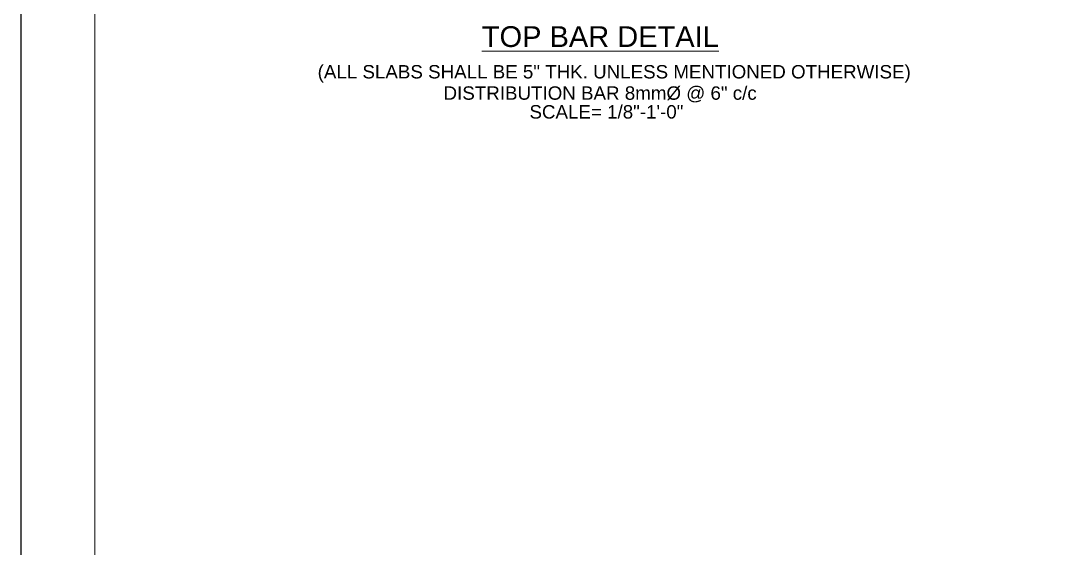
# Model space of a CAD drawing. Header units: inches. Extents: x -2812 to 9774, y -15726 to -746.
# Drawn here: x -2812 to -2155, y -11362 to -11032 of the extents above; entities that cross this region are included whole.
import ezdxf

# ---------------------------------------------------------------- set-up
doc = ezdxf.new("R2010")
doc.units = ezdxf.units.IN
doc.header["$LTSCALE"] = 17
doc.header["$MEASUREMENT"] = 0
for name, color, linetype, lineweight in [('15 TEXT', 7, 'Continuous', 15), ('25 BOT BAR', 12, 'Continuous', 25), ('ELE1', 3, 'Continuous', 9)]:
    doc.layers.add(name, color=color, linetype=linetype, lineweight=lineweight)
doc.styles.add('ARIAL', font='arial.ttf')

# ---------------------------------------------------------------- blocks, each defined once
blk = doc.blocks.new('SL2')
at = {"layer": '15 TEXT', "color": 3, "lineweight": 60, "style": 'ARIAL'}
for s, p in [('(ALL SLABS SHALL BE 5" THK. UNLESS MENTIONED OTHERWISE)', (6548.09, -14015.21)), ('DISTRIBUTION BAR 8mm%%C @ 6" c/c', (6626.9, -14028.55))]:
    blk.add_text(s, height=8.4, dxfattribs=at).set_placement(p)
at = {"layer": '15 TEXT', "insert": (6645.82, -13982.48), "char_height": 13, "width": 510.3859, "attachment_point": 1, "style": 'ARIAL'}
blk.add_mtext('{\\L TOP BAR DETAIL }', dxfattribs=at)
at = {"layer": '15 TEXT', "color": 3, "lineweight": 60, "insert": (6680.67, -14031.92), "char_height": 8.4, "width": 765.2036, "attachment_point": 1, "style": 'ARIAL'}
blk.add_mtext('\\A1;SCALE= 1/8"-1\'-0"', dxfattribs=at)

msp = doc.modelspace()

# ---------------------------------------------------------------- linework, layer by layer
at = {"layer": 'Defpoints'}
msp.add_lwpolyline([(366.02, -10291.28), (-2811.58, -10291.28), (-2811.58, -12539.25), (366.02, -12539.25)], close=True, dxfattribs=at)
at = {"layer": 'ELE1'}
msp.add_lwpolyline([(-2765.26, -10337.6), (319.71, -10337.6), (319.71, -12492.93), (-2765.26, -12492.93)], close=True, dxfattribs=at)

# ---------------------------------------------------------------- block references
at = {"layer": '25 BOT BAR'}
msp.add_blockref('SL2', (-9174, 2946.96), dxfattribs=at)

doc.saveas('drawing.dxf')
